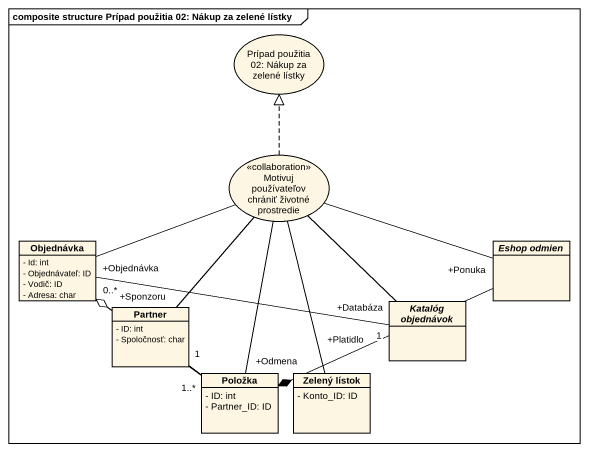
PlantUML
@startuml
mainframe composite structure Prípad použitia 02: Nákup za zelené lístky
allowmixing
hide circle
hide empty members
skinparam classAttributeIconSize 0
usecase "Prípad použitia 02: Nákup za zelené lístky" as Prípad_použitia_02_Nákup_za
usecase "Motivuj používateľov chrániť životné prostredie" as Motivuj_používateľov <<collaboration>>
class Objednávka {
  - Id: int
  - Objednávateľ: ID
  - Vodič: ID
  - Adresa: char
}
abstract class "Eshop odmien" as Eshop_odmien
class Partner {
  - ID: int
  - Spoločnosť: char
}
abstract class "Katalóg objednávok" as Katalóg_objednávok
class Položka {
  - ID: int
  - Partner_ID: ID
}
class "Zelený lístok" as Zelený_lístok {
  - Konto_ID: ID
}
Motivuj_používateľov .up.|> Prípad_použitia_02_Nákup_za
Objednávka "+Objednávka" -right- Motivuj_používateľov
Eshop_odmien "+Ponuka" -left- Motivuj_používateľov
Eshop_odmien -left-* Položka
Partner "+Sponzoru" -up- Motivuj_používateľov
Partner "1" -- "1..*" Položka
Katalóg_objednávok "+Databáza" -up- Motivuj_používateľov
Katalóg_objednávok "1" -left- "0..*" Objednávka
Položka "+Odmena" -up- Motivuj_používateľov
Položka -up-o Objednávka
Zelený_lístok "+Platidlo" -up- Motivuj_používateľov
@enduml
